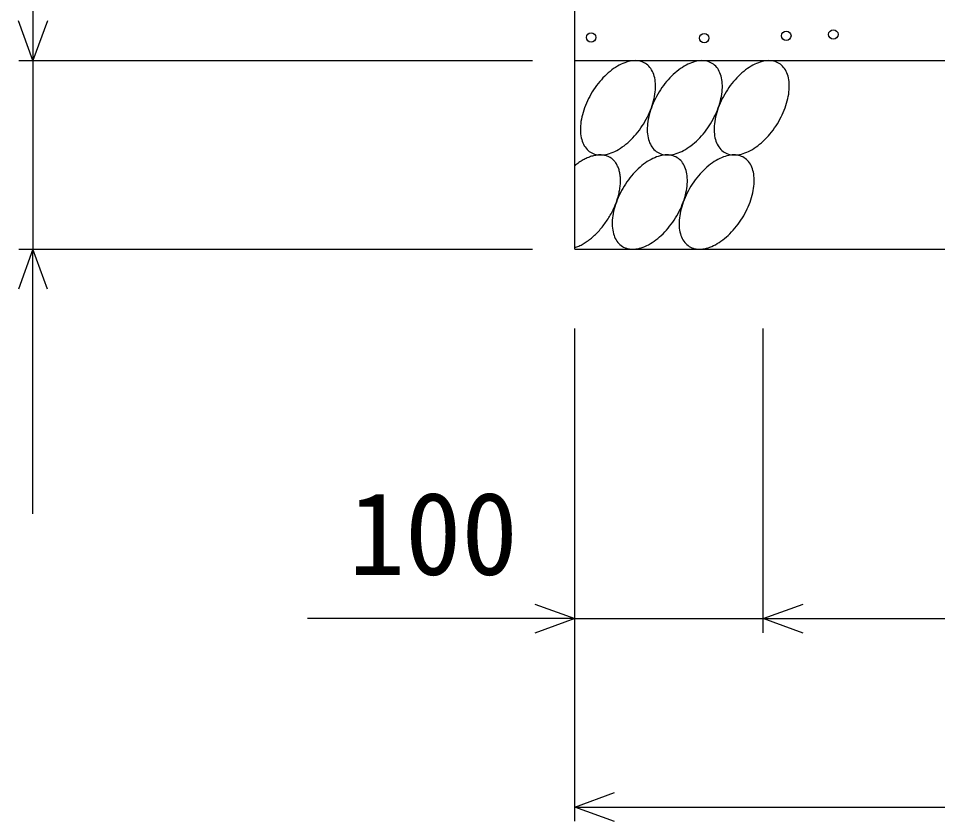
# Model space of a CAD drawing. Units: millimetres, scale not verified. Extents: x -33600 to 33600, y -11880 to 11880.
# Drawn here: x 8648 to 9135.6, y 6478.2 to 6904.3 of the extents above; entities that cross this region are included whole.
import ezdxf
from ezdxf.enums import TextEntityAlignment as Align

# ---------------------------------------------------------------- set-up
doc = ezdxf.new("R2010")
doc.units = ezdxf.units.MM
doc.header["$LTSCALE"] = 40
for name, color, linetype, lineweight in [('0-0_DIM', 7, 'Continuous', 25), ('0-2_HATCH', 6, 'Continuous', 25), ('0-5_OUTLINE', 3, 'Continuous', 25)]:
    doc.layers.add(name, color=color, linetype=linetype, lineweight=lineweight)
doc.styles.add('ＭＳ ゴシック', font='')
doc.styles.get('ＭＳ ゴシック').set_extended_font_data('MS Gothic')

msp = doc.modelspace()

# ---------------------------------------------------------------- linework, layer by layer
at = {"layer": '0-0_DIM'}
for p, q in [((8648.16, 6881.83), (8920.66, 6881.83)), ((8655.66, 6881.83), (8655.66, 6781.83)), ((8648.16, 6781.83), (8920.66, 6781.83)), ((8655.66, 6641.47), (8655.66, 6781.83)), ((8943.16, 6478.4), (8943.16, 6739.76)), ((9043.16, 6578.4), (9043.16, 6739.76)), ((8943.16, 6585.9), (8801.36, 6585.9)), ((8943.16, 6585.9), (9043.16, 6585.9)), ((9043.16, 6585.9), (9493.16, 6585.9)), ((8943.16, 6485.9), (9593.16, 6485.9))]:
    msp.add_line(p, q, dxfattribs=at)
for points in [[(8655.66, 6951.83), (8655.66, 6931.83), (8655.66, 6881.83)], [(8663.35, 6902.97), (8655.66, 6881.83), (8647.96, 6902.97)], [(8663.35, 6760.68), (8655.66, 6781.83), (8647.96, 6760.68)], [(8922.01, 6593.59), (8943.16, 6585.9), (8922.01, 6578.2)], [(9064.3, 6578.2), (9043.16, 6585.9), (9064.3, 6593.59)], [(8964.3, 6478.2), (8943.16, 6485.9), (8964.3, 6493.59)]]:
    msp.add_lwpolyline(points, dxfattribs=at)
at = {"layer": '0-2_HATCH'}
for points in [[(8980.6, 6880.37), (8979.91, 6880.75), (8979.19, 6881.08), (8978.44, 6881.35), (8977.66, 6881.56), (8976.85, 6881.71), (8976.01, 6881.8), (8975.15, 6881.83), (8974.27, 6881.8), (8973.37, 6881.71), (8972.45, 6881.56), (8971.52, 6881.35), (8970.57, 6881.08), (8969.61, 6880.75), (8968.64, 6880.37), (8967.67, 6879.93), (8966.69, 6879.43), (8965.72, 6878.88), (8964.74, 6878.27), (8963.76, 6877.61), (8962.79, 6876.91), (8961.83, 6876.15), (8960.88, 6875.35), (8959.94, 6874.51), (8959.02, 6873.62), (8958.11, 6872.69), (8957.23, 6871.72), (8956.36, 6870.72), (8955.52, 6869.68), (8954.7, 6868.61), (8953.91, 6867.52), (8953.15, 6866.39), (8952.42, 6865.25), (8951.72, 6864.08), (8951.06, 6862.9), (8950.43, 6861.7), (8949.84, 6860.5), (8949.29, 6859.28), (8948.78, 6858.05), (8948.31, 6856.83)], [(9016.07, 6880.37), (9015.38, 6880.75), (9014.66, 6881.08), (9013.91, 6881.35), (9013.13, 6881.56), (9012.32, 6881.71), (9011.49, 6881.8), (9010.63, 6881.83), (9009.75, 6881.8), (9008.85, 6881.71), (9007.93, 6881.56), (9006.99, 6881.35), (9006.05, 6881.08), (9005.09, 6880.75), (9004.12, 6880.37), (9003.15, 6879.93), (9002.17, 6879.43), (9001.19, 6878.88), (9000.21, 6878.27), (8999.24, 6877.61), (8998.27, 6876.91), (8997.31, 6876.15), (8996.36, 6875.35), (8995.42, 6874.51), (8994.5, 6873.62), (8993.59, 6872.69), (8992.7, 6871.72), (8991.83, 6870.72), (8990.99, 6869.68), (8990.17, 6868.61), (8989.38, 6867.52), (8988.62, 6866.39), (8987.89, 6865.25), (8987.19, 6864.08), (8986.53, 6862.9), (8985.91, 6861.7), (8985.32, 6860.5), (8984.77, 6859.28), (8984.26, 6858.05), (8983.79, 6856.83)], [(9051.55, 6880.37), (9050.86, 6880.75), (9050.14, 6881.08), (9049.39, 6881.35), (9048.61, 6881.56), (9047.8, 6881.71), (9046.96, 6881.8), (9046.1, 6881.83), (9045.22, 6881.8), (9044.32, 6881.71), (9043.4, 6881.56), (9042.47, 6881.35), (9041.52, 6881.08), (9040.56, 6880.75), (9039.6, 6880.37), (9038.62, 6879.93), (9037.65, 6879.43), (9036.67, 6878.88), (9035.69, 6878.27), (9034.72, 6877.61), (9033.75, 6876.91), (9032.79, 6876.15), (9031.83, 6875.35), (9030.9, 6874.51), (9029.97, 6873.62), (9029.06, 6872.69), (9028.18, 6871.72), (9027.31, 6870.72), (9026.47, 6869.68), (9025.65, 6868.61), (9024.86, 6867.52), (9024.1, 6866.39), (9023.37, 6865.25), (9022.67, 6864.08), (9022.01, 6862.9), (9021.38, 6861.7), (9020.79, 6860.5), (9020.24, 6859.28), (9019.73, 6858.05), (9019.27, 6856.83)], [(8985.54, 6872.69), (8985.31, 6873.62), (8985.03, 6874.5), (8984.71, 6875.35), (8984.34, 6876.15), (8983.93, 6876.91), (8983.47, 6877.61), (8982.98, 6878.27), (8982.44, 6878.87), (8981.86, 6879.43), (8981.25, 6879.92), (8980.6, 6880.37)], [(9021.01, 6872.69), (9020.78, 6873.62), (9020.5, 6874.5), (9020.18, 6875.35), (9019.81, 6876.15), (9019.4, 6876.91), (9018.95, 6877.61), (9018.45, 6878.27), (9017.91, 6878.87), (9017.34, 6879.43), (9016.72, 6879.92), (9016.07, 6880.37)], [(9056.49, 6872.69), (9056.26, 6873.62), (9055.98, 6874.5), (9055.66, 6875.35), (9055.29, 6876.15), (9054.88, 6876.91), (9054.42, 6877.61), (9053.93, 6878.27), (9053.39, 6878.87), (9052.81, 6879.43), (9052.2, 6879.92), (9051.55, 6880.37)], [(8963.46, 6833.28), (8964.43, 6833.73), (8965.41, 6834.22), (8966.39, 6834.77), (8967.36, 6835.38), (8968.34, 6836.04), (8969.31, 6836.74), (8970.27, 6837.5), (8971.22, 6838.3), (8972.16, 6839.15), (8973.08, 6840.03), (8973.99, 6840.96), (8974.88, 6841.93), (8975.74, 6842.93), (8976.59, 6843.97), (8977.4, 6845.04), (8978.19, 6846.13), (8978.96, 6847.26), (8979.69, 6848.4), (8980.38, 6849.57), (8981.05, 6850.75), (8981.67, 6851.95), (8982.26, 6853.16), (8982.81, 6854.37), (8983.32, 6855.6), (8983.79, 6856.82), (8984.21, 6858.05), (8984.59, 6859.27), (8984.93, 6860.49), (8985.22, 6861.7), (8985.47, 6862.9), (8985.67, 6864.08), (8985.82, 6865.25), (8985.92, 6866.39), (8985.98, 6867.51), (8985.98, 6868.61), (8985.94, 6869.68), (8985.86, 6870.71), (8985.72, 6871.72), (8985.54, 6872.69)], [(8998.93, 6833.28), (8999.91, 6833.73), (9000.88, 6834.22), (9001.86, 6834.77), (9002.84, 6835.38), (9003.81, 6836.04), (9004.78, 6836.74), (9005.74, 6837.5), (9006.69, 6838.3), (9007.63, 6839.15), (9008.56, 6840.03), (9009.46, 6840.96), (9010.35, 6841.93), (9011.22, 6842.93), (9012.06, 6843.97), (9012.88, 6845.04), (9013.67, 6846.13), (9014.43, 6847.26), (9015.16, 6848.4), (9015.86, 6849.57), (9016.52, 6850.75), (9017.15, 6851.95), (9017.74, 6853.16), (9018.29, 6854.37), (9018.8, 6855.6), (9019.26, 6856.82), (9019.69, 6858.05), (9020.07, 6859.27), (9020.41, 6860.49), (9020.7, 6861.7), (9020.94, 6862.9), (9021.14, 6864.08), (9021.29, 6865.25), (9021.4, 6866.39), (9021.45, 6867.51), (9021.46, 6868.61), (9021.42, 6869.68), (9021.33, 6870.71), (9021.19, 6871.72), (9021.01, 6872.69)], [(9034.41, 6833.28), (9035.38, 6833.73), (9036.36, 6834.22), (9037.34, 6834.77), (9038.32, 6835.38), (9039.29, 6836.04), (9040.26, 6836.74), (9041.22, 6837.5), (9042.17, 6838.3), (9043.11, 6839.15), (9044.03, 6840.03), (9044.94, 6840.96), (9045.83, 6841.93), (9046.69, 6842.93), (9047.54, 6843.97), (9048.36, 6845.04), (9049.15, 6846.13), (9049.91, 6847.26), (9050.64, 6848.4), (9051.33, 6849.57), (9052, 6850.75), (9052.62, 6851.95), (9053.21, 6853.16), (9053.76, 6854.37), (9054.27, 6855.6), (9054.74, 6856.82), (9055.17, 6858.05), (9055.55, 6859.27), (9055.88, 6860.49), (9056.17, 6861.7), (9056.42, 6862.9), (9056.62, 6864.08), (9056.77, 6865.25), (9056.87, 6866.39), (9056.93, 6867.51), (9056.94, 6868.61), (9056.9, 6869.68), (9056.81, 6870.71), (9056.67, 6871.72), (9056.49, 6872.69)], [(8948.31, 6856.83), (8947.89, 6855.6), (8947.51, 6854.38), (8947.17, 6853.16), (8946.88, 6851.95), (8946.63, 6850.75), (8946.44, 6849.57), (8946.28, 6848.4), (8946.18, 6847.26), (8946.12, 6846.14), (8946.12, 6845.04), (8946.16, 6843.97), (8946.25, 6842.94), (8946.38, 6841.93), (8946.57, 6840.97), (8946.8, 6840.04), (8947.07, 6839.15), (8947.4, 6838.3), (8947.76, 6837.5), (8948.17, 6836.74), (8948.63, 6836.04), (8949.13, 6835.38), (8949.66, 6834.78), (8950.24, 6834.22), (8950.85, 6833.73), (8951.51, 6833.28), (8952.19, 6832.9), (8952.91, 6832.57), (8953.66, 6832.3), (8954.45, 6832.09), (8955.25, 6831.94), (8956.09, 6831.85), (8956.95, 6831.82), (8957.83, 6831.85), (8958.73, 6831.94), (8959.65, 6832.09), (8960.58, 6832.3), (8961.53, 6832.57), (8962.49, 6832.9), (8963.46, 6833.28)], [(8983.79, 6856.83), (8983.36, 6855.6), (8982.98, 6854.38), (8982.65, 6853.16), (8982.35, 6851.95), (8982.11, 6850.75), (8981.91, 6849.57), (8981.76, 6848.4), (8981.66, 6847.26), (8981.6, 6846.14), (8981.59, 6845.04), (8981.63, 6843.97), (8981.72, 6842.94), (8981.86, 6841.93), (8982.04, 6840.97), (8982.27, 6840.04), (8982.55, 6839.15), (8982.87, 6838.3), (8983.24, 6837.5), (8983.65, 6836.74), (8984.1, 6836.04), (8984.6, 6835.38), (8985.14, 6834.78), (8985.72, 6834.22), (8986.33, 6833.73), (8986.98, 6833.28), (8987.67, 6832.9), (8988.39, 6832.57), (8989.14, 6832.3), (8989.92, 6832.09), (8990.73, 6831.94), (8991.57, 6831.85), (8992.43, 6831.82), (8993.31, 6831.85), (8994.21, 6831.94), (8995.13, 6832.09), (8996.06, 6832.3), (8997.01, 6832.57), (8997.97, 6832.9), (8998.93, 6833.28)], [(9019.27, 6856.83), (9018.84, 6855.6), (9018.46, 6854.38), (9018.12, 6853.16), (9017.83, 6851.95), (9017.59, 6850.75), (9017.39, 6849.57), (9017.24, 6848.4), (9017.13, 6847.26), (9017.08, 6846.14), (9017.07, 6845.04), (9017.11, 6843.97), (9017.2, 6842.94), (9017.33, 6841.93), (9017.52, 6840.97), (9017.75, 6840.04), (9018.02, 6839.15), (9018.35, 6838.3), (9018.71, 6837.5), (9019.13, 6836.74), (9019.58, 6836.04), (9020.08, 6835.38), (9020.61, 6834.78), (9021.19, 6834.22), (9021.81, 6833.73), (9022.46, 6833.28), (9023.14, 6832.9), (9023.86, 6832.57), (9024.62, 6832.3), (9025.4, 6832.09), (9026.21, 6831.94), (9027.04, 6831.85), (9027.9, 6831.82), (9028.78, 6831.85), (9029.68, 6831.94), (9030.6, 6832.09), (9031.54, 6832.3), (9032.48, 6832.57), (9033.44, 6832.9), (9034.41, 6833.28)], [(8949.25, 6830.01), (8948.69, 6829.74), (8948.14, 6829.45), (8947.58, 6829.14), (8947.02, 6828.82), (8946.47, 6828.48), (8945.91, 6828.12), (8945.36, 6827.75), (8944.8, 6827.36), (8944.25, 6826.95), (8943.7, 6826.53), (8943.16, 6826.09)], [(8965.89, 6825.86), (8965.67, 6826.3), (8965.43, 6826.73), (8965.19, 6827.15), (8964.92, 6827.55), (8964.65, 6827.93), (8964.36, 6828.3), (8964.06, 6828.65), (8963.74, 6828.98), (8963.42, 6829.29), (8963.08, 6829.59), (8962.72, 6829.87), (8962.36, 6830.13), (8961.98, 6830.38), (8961.6, 6830.6), (8961.2, 6830.81), (8960.79, 6831), (8960.37, 6831.17), (8959.94, 6831.32), (8959.5, 6831.45), (8959.05, 6831.56), (8958.6, 6831.65), (8958.13, 6831.73), (8957.66, 6831.78), (8957.17, 6831.81), (8956.68, 6831.83), (8956.19, 6831.82), (8955.68, 6831.8), (8955.17, 6831.76), (8954.66, 6831.69), (8954.13, 6831.61), (8953.61, 6831.51), (8953.07, 6831.39), (8952.54, 6831.25), (8952, 6831.09), (8951.45, 6830.91), (8950.91, 6830.71), (8950.36, 6830.5), (8949.8, 6830.26), (8949.25, 6830.01)], [(8997.48, 6830.37), (8996.79, 6830.75), (8996.07, 6831.08), (8995.32, 6831.35), (8994.54, 6831.56), (8993.73, 6831.71), (8992.89, 6831.8), (8992.03, 6831.83), (8991.15, 6831.8), (8990.25, 6831.71), (8989.33, 6831.56), (8988.4, 6831.35), (8987.45, 6831.08), (8986.49, 6830.75), (8985.53, 6830.37), (8984.55, 6829.93), (8983.58, 6829.43), (8982.6, 6828.88), (8981.62, 6828.27), (8980.65, 6827.62), (8979.68, 6826.91), (8978.72, 6826.15), (8977.76, 6825.35), (8976.83, 6824.51), (8975.9, 6823.62), (8974.99, 6822.69), (8974.11, 6821.72), (8973.24, 6820.72), (8972.4, 6819.68), (8971.58, 6818.61), (8970.79, 6817.52), (8970.03, 6816.4), (8969.3, 6815.25), (8968.6, 6814.09), (8967.94, 6812.9), (8967.31, 6811.71), (8966.72, 6810.5), (8966.17, 6809.28), (8965.66, 6808.06), (8965.2, 6806.83)], [(9002.42, 6822.69), (9002.19, 6823.62), (9001.91, 6824.51), (9001.59, 6825.35), (9001.22, 6826.15), (9000.81, 6826.91), (9000.35, 6827.62), (8999.86, 6828.27), (8999.32, 6828.88), (8998.74, 6829.43), (8998.13, 6829.93), (8997.48, 6830.37)], [(9032.95, 6830.37), (9032.27, 6830.75), (9031.55, 6831.08), (9030.8, 6831.35), (9030.01, 6831.56), (9029.2, 6831.71), (9028.37, 6831.8), (9027.51, 6831.83), (9026.63, 6831.8), (9025.73, 6831.71), (9024.81, 6831.56), (9023.87, 6831.35), (9022.93, 6831.08), (9021.97, 6830.75), (9021, 6830.37), (9020.03, 6829.93), (9019.05, 6829.43), (9018.07, 6828.88), (9017.1, 6828.27), (9016.12, 6827.62), (9015.15, 6826.91), (9014.19, 6826.15), (9013.24, 6825.35), (9012.3, 6824.51), (9011.38, 6823.62), (9010.47, 6822.69), (9009.58, 6821.72), (9008.72, 6820.72), (9007.87, 6819.68), (9007.06, 6818.61), (9006.27, 6817.52), (9005.5, 6816.4), (9004.77, 6815.25), (9004.08, 6814.09), (9003.41, 6812.9), (9002.79, 6811.71), (9002.2, 6810.5), (9001.65, 6809.28), (9001.14, 6808.06), (9000.67, 6806.83)], [(9037.89, 6822.69), (9037.66, 6823.62), (9037.39, 6824.51), (9037.06, 6825.35), (9036.7, 6826.15), (9036.28, 6826.91), (9035.83, 6827.62), (9035.33, 6828.27), (9034.8, 6828.88), (9034.22, 6829.43), (9033.6, 6829.93), (9032.95, 6830.37)], [(8962.72, 6801.26), (8963.08, 6801.95), (8963.42, 6802.63), (8963.74, 6803.32), (8964.06, 6804.02), (8964.36, 6804.71), (8964.65, 6805.41), (8964.92, 6806.11), (8965.19, 6806.8), (8965.43, 6807.5), (8965.67, 6808.2), (8965.89, 6808.9), (8966.09, 6809.59), (8966.28, 6810.29), (8966.46, 6810.98), (8966.62, 6811.66), (8966.77, 6812.35), (8966.9, 6813.03), (8967.01, 6813.7), (8967.11, 6814.37), (8967.2, 6815.03), (8967.27, 6815.69), (8967.32, 6816.34), (8967.36, 6816.98), (8967.38, 6817.61), (8967.39, 6818.24), (8967.38, 6818.86), (8967.36, 6819.46), (8967.32, 6820.06), (8967.27, 6820.65), (8967.2, 6821.23), (8967.11, 6821.79), (8967.01, 6822.35), (8966.9, 6822.89), (8966.77, 6823.42), (8966.62, 6823.93), (8966.46, 6824.43), (8966.28, 6824.92), (8966.09, 6825.4), (8965.89, 6825.86)], [(8980.34, 6783.29), (8981.31, 6783.73), (8982.29, 6784.22), (8983.27, 6784.78), (8984.25, 6785.38), (8985.22, 6786.04), (8986.19, 6786.74), (8987.15, 6787.5), (8988.1, 6788.3), (8989.04, 6789.15), (8989.96, 6790.04), (8990.87, 6790.96), (8991.76, 6791.93), (8992.62, 6792.94), (8993.47, 6793.97), (8994.29, 6795.04), (8995.08, 6796.14), (8995.84, 6797.26), (8996.57, 6798.4), (8997.26, 6799.57), (8997.93, 6800.75), (8998.55, 6801.95), (8999.14, 6803.16), (8999.69, 6804.38), (9000.2, 6805.6), (9000.67, 6806.83), (9001.1, 6808.05), (9001.48, 6809.28), (9001.81, 6810.49), (9002.1, 6811.7), (9002.35, 6812.9), (9002.55, 6814.08), (9002.7, 6815.25), (9002.8, 6816.39), (9002.86, 6817.52), (9002.87, 6818.61), (9002.83, 6819.68), (9002.74, 6820.72), (9002.6, 6821.72), (9002.42, 6822.69)], [(9015.82, 6783.29), (9016.79, 6783.73), (9017.77, 6784.22), (9018.74, 6784.78), (9019.72, 6785.38), (9020.7, 6786.04), (9021.66, 6786.74), (9022.63, 6787.5), (9023.58, 6788.3), (9024.52, 6789.15), (9025.44, 6790.04), (9026.35, 6790.96), (9027.23, 6791.93), (9028.1, 6792.94), (9028.94, 6793.97), (9029.76, 6795.04), (9030.55, 6796.14), (9031.31, 6797.26), (9032.04, 6798.4), (9032.74, 6799.57), (9033.4, 6800.75), (9034.03, 6801.95), (9034.62, 6803.16), (9035.17, 6804.38), (9035.68, 6805.6), (9036.15, 6806.83), (9036.57, 6808.05), (9036.95, 6809.28), (9037.29, 6810.49), (9037.58, 6811.7), (9037.83, 6812.9), (9038.02, 6814.08), (9038.18, 6815.25), (9038.28, 6816.39), (9038.33, 6817.52), (9038.34, 6818.61), (9038.3, 6819.68), (9038.21, 6820.72), (9038.08, 6821.72), (9037.89, 6822.69)], [(8965.2, 6806.83), (8964.77, 6805.6), (8964.39, 6804.38), (8964.05, 6803.16), (8963.76, 6801.95), (8963.52, 6800.75), (8963.32, 6799.57), (8963.17, 6798.41), (8963.06, 6797.26), (8963.01, 6796.14), (8963, 6795.04), (8963.04, 6793.97), (8963.13, 6792.94), (8963.26, 6791.93), (8963.45, 6790.97), (8963.68, 6790.04), (8963.95, 6789.15), (8964.28, 6788.3), (8964.64, 6787.5), (8965.06, 6786.75), (8965.51, 6786.04), (8966.01, 6785.38), (8966.54, 6784.78), (8967.12, 6784.23), (8967.74, 6783.73), (8968.39, 6783.29), (8969.07, 6782.9), (8969.79, 6782.57), (8970.55, 6782.31), (8971.33, 6782.1), (8972.14, 6781.95), (8972.97, 6781.85), (8973.83, 6781.82), (8974.71, 6781.85), (8975.61, 6781.94), (8976.53, 6782.1), (8977.47, 6782.3), (8978.41, 6782.57), (8979.37, 6782.9), (8980.34, 6783.29)], [(9000.67, 6806.83), (9000.25, 6805.6), (8999.86, 6804.38), (8999.53, 6803.16), (8999.24, 6801.95), (8998.99, 6800.75), (8998.79, 6799.57), (8998.64, 6798.41), (8998.54, 6797.26), (8998.48, 6796.14), (8998.48, 6795.04), (8998.52, 6793.97), (8998.6, 6792.94), (8998.74, 6791.93), (8998.92, 6790.97), (8999.15, 6790.04), (8999.43, 6789.15), (8999.75, 6788.3), (9000.12, 6787.5), (9000.53, 6786.75), (9000.99, 6786.04), (9001.48, 6785.38), (9002.02, 6784.78), (9002.6, 6784.23), (9003.21, 6783.73), (9003.86, 6783.29), (9004.55, 6782.9), (9005.27, 6782.57), (9006.02, 6782.31), (9006.8, 6782.1), (9007.61, 6781.95), (9008.45, 6781.85), (9009.31, 6781.82), (9010.19, 6781.85), (9011.09, 6781.94), (9012.01, 6782.1), (9012.94, 6782.3), (9013.89, 6782.57), (9014.85, 6782.9), (9015.82, 6783.29)], [(8943.16, 6782.64), (8943.7, 6782.83), (8944.25, 6783.04), (8944.8, 6783.26), (8945.36, 6783.5), (8945.91, 6783.76), (8946.47, 6784.04), (8947.02, 6784.34), (8947.58, 6784.65), (8948.14, 6784.98), (8948.69, 6785.33), (8949.25, 6785.7), (8949.8, 6786.08), (8950.36, 6786.48), (8950.91, 6786.89), (8951.45, 6787.32), (8952, 6787.76), (8952.54, 6788.22), (8953.07, 6788.7), (8953.61, 6789.19), (8954.13, 6789.69), (8954.66, 6790.2), (8955.17, 6790.73), (8955.68, 6791.27), (8956.19, 6791.83), (8956.68, 6792.39), (8957.17, 6792.97), (8957.66, 6793.55), (8958.13, 6794.15), (8958.6, 6794.76), (8959.05, 6795.37), (8959.5, 6796), (8959.94, 6796.63), (8960.37, 6797.27), (8960.79, 6797.92), (8961.2, 6798.58), (8961.6, 6799.24), (8961.98, 6799.91), (8962.36, 6800.58), (8962.72, 6801.26)]]:
    msp.add_lwpolyline(points, dxfattribs=at)
for centre in [(8951.82, 6894.13), (9011.8, 6893.78), (9055.37, 6895.04), (9080.31, 6895.72)]:
    msp.add_circle(centre, 2.5, dxfattribs=at)
at = {"layer": '0-5_OUTLINE'}
for p, q in [((8943.16, 6781.83), (8943.16, 6931.83)), ((8943.16, 6881.83), (9593.16, 6881.83)), ((8943.16, 6781.83), (9593.16, 6781.83))]:
    msp.add_line(p, q, dxfattribs=at)

# ---------------------------------------------------------------- texts
at = {"layer": '0-0_DIM', "style": 'ＭＳ ゴシック'}
msp.add_text('100', height=43.99, dxfattribs=at).set_placement((8823.16, 6595.9), align=Align.BOTTOM_LEFT)

doc.saveas('drawing.dxf')
